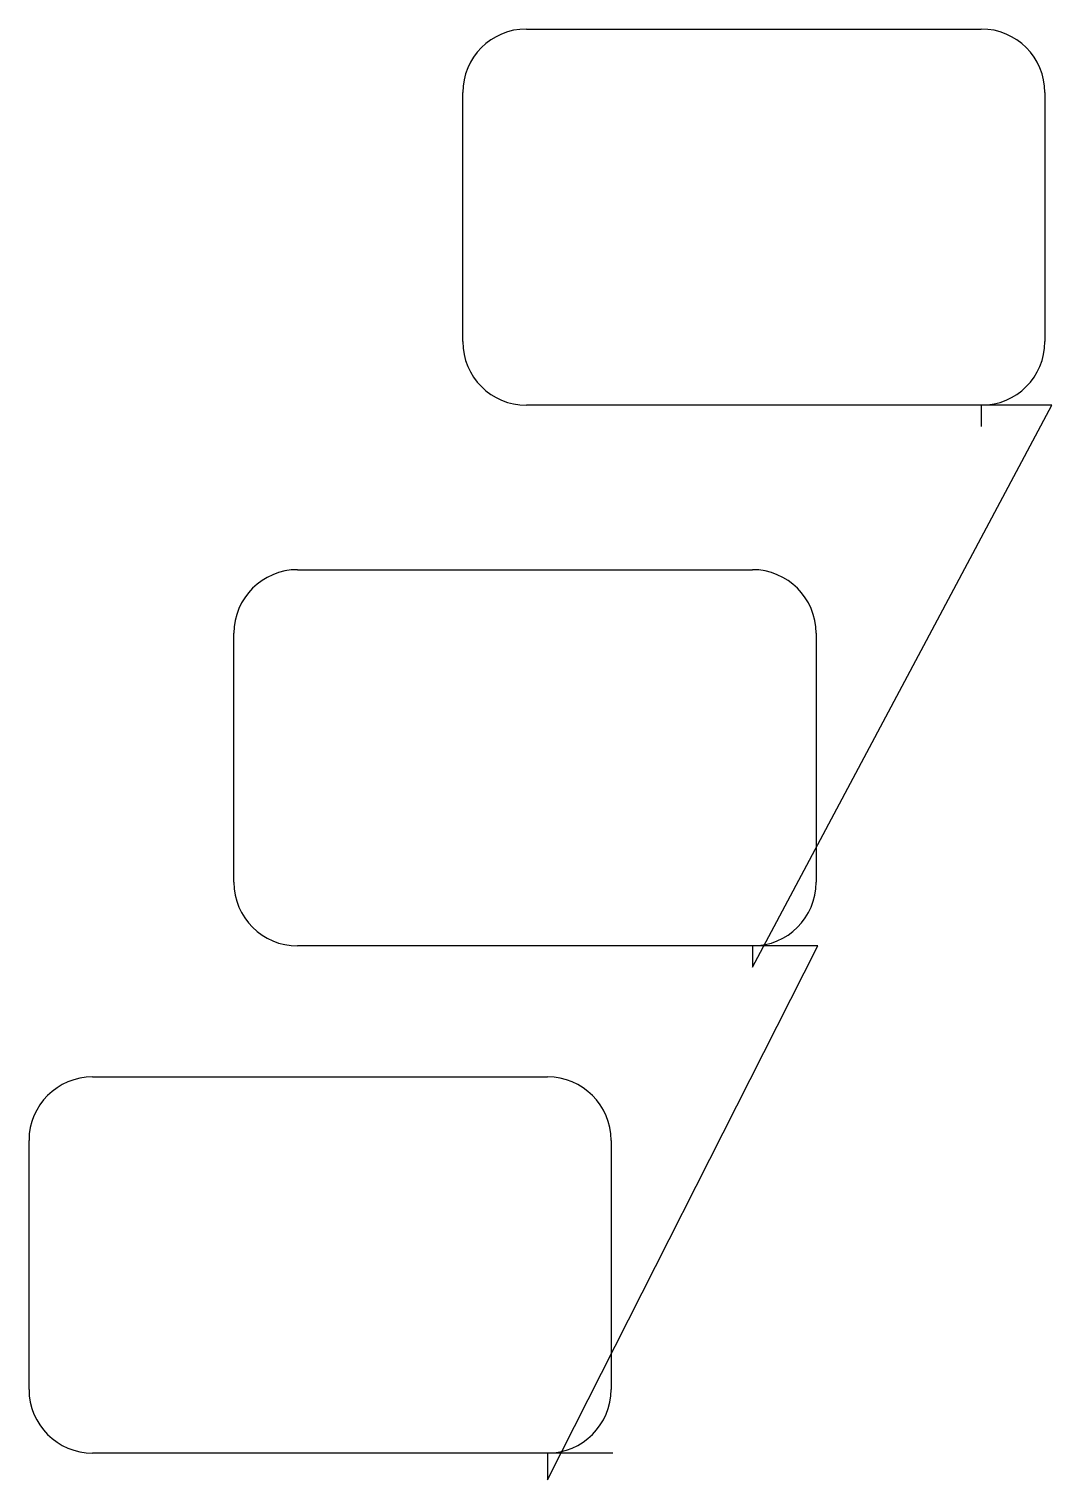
# Model space of a CAD drawing. Header units: metres. Extents: x 159 to 685, y 475 to 1221.
import ezdxf

# ---------------------------------------------------------------- set-up
doc = ezdxf.new("R2010")
doc.units = ezdxf.units.M

msp = doc.modelspace()

# ---------------------------------------------------------------- linework, layer by layer
at = {"layer": 'TOOL_0'}
for p, q in [((414.897, 1221.088), (648.897, 1221.088)), ((382.197, 1060.388), (382.197, 1188.388)), ((681.597, 1188.388), (681.597, 1060.388)), ((648.897, 1027.688), (414.897, 1027.688)), ((531.207, 738.856), (685.266, 1027.688)), ((685.266, 1027.688), (648.897, 1027.688)), ((648.897, 1027.688), (648.897, 1016.783)), ((297.207, 943.158), (531.207, 943.158)), ((264.507, 782.458), (264.507, 910.458)), ((563.907, 910.458), (563.907, 782.458)), ((531.207, 749.758), (297.207, 749.758)), ((425.777, 475.197), (564.764, 749.758)), ((564.764, 749.758), (531.207, 749.758)), ((531.207, 749.758), (531.207, 738.856)), ((191.777, 682.445), (425.777, 682.445)), ((159.077, 521.745), (159.077, 649.745)), ((458.477, 649.745), (458.477, 521.745)), ((425.777, 489.045), (191.777, 489.045)), ((459.317, 489.045), (425.777, 489.045)), ((425.777, 489.045), (425.777, 475.197))]:
    msp.add_line(p, q, dxfattribs=at)
for centre, start, end in [((414.897, 1188.388), 90, 180), ((648.897, 1188.388), 0, 90), ((414.897, 1060.388), 180, 270), ((648.897, 1060.388), 270, 0), ((297.207, 910.458), 90, 180), ((531.207, 910.458), 0, 90), ((297.207, 782.458), 180, 270), ((531.207, 782.458), 270, 0), ((191.777, 649.745), 90, 180), ((425.777, 649.745), 0, 90), ((191.777, 521.745), 180, 270), ((425.777, 521.745), 270, 0)]:
    msp.add_arc(centre, 32.7, start, end, dxfattribs=at)

doc.saveas('drawing.dxf')
